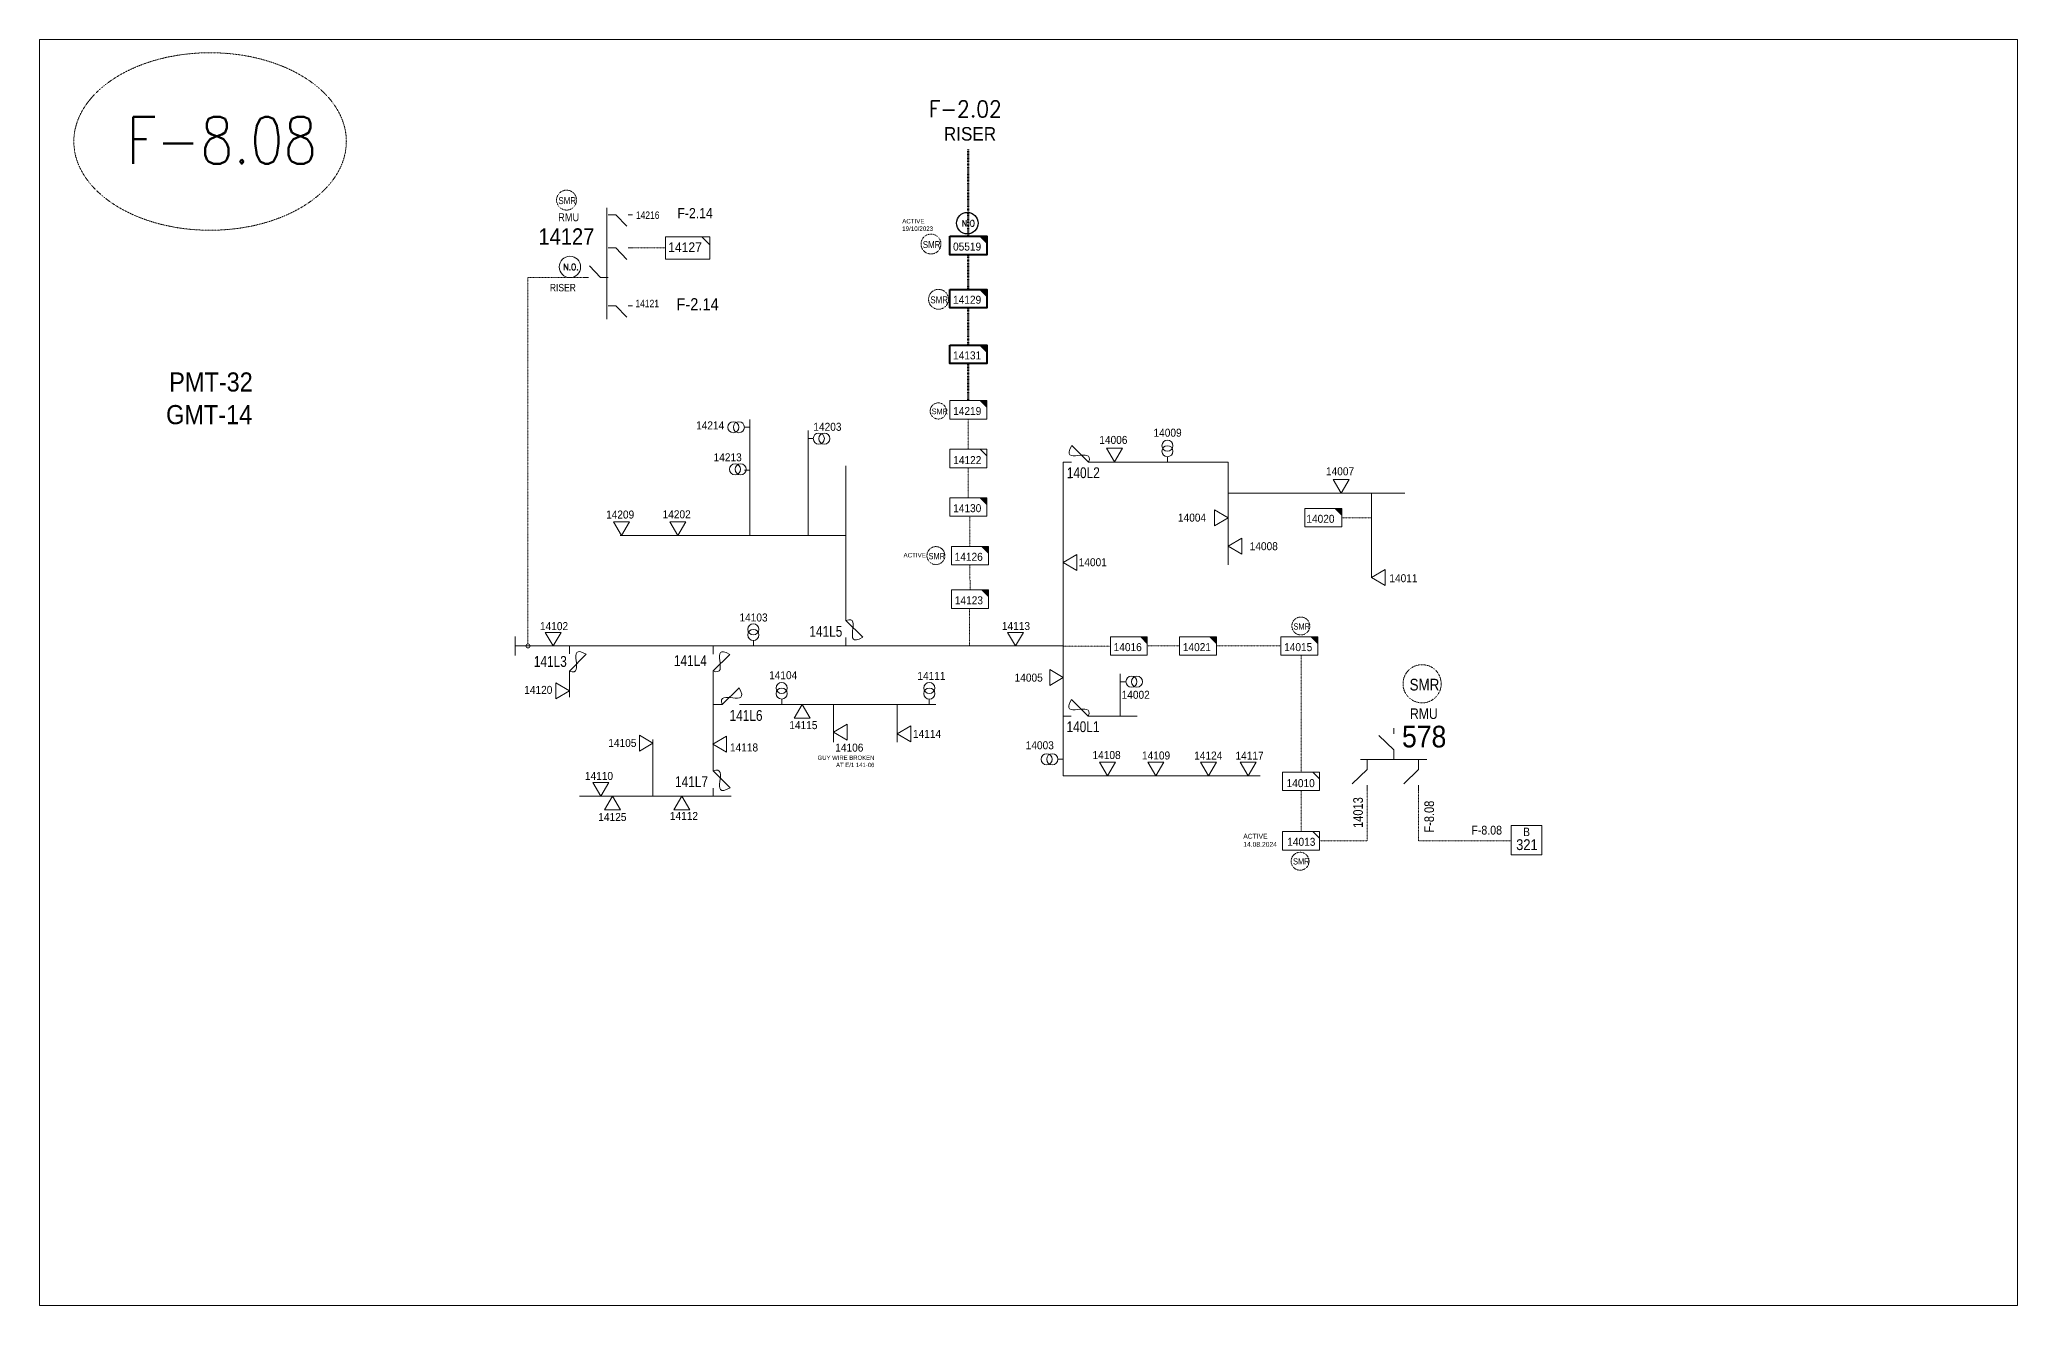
# Model space of a CAD drawing. Header units: metres. Extents: x 65984 to 144644, y -19036 to 23726.
# Drawn here: x 96188 to 97102, y 9989 to 10574 of the extents above; entities that cross this region are included whole.
import ezdxf
from ezdxf.enums import TextEntityAlignment as Align

# ---------------------------------------------------------------- set-up
doc = ezdxf.new("R2010")
doc.units = ezdxf.units.M
doc.header["$MEASUREMENT"] = 0
doc.linetypes.add('DGN Style 2', pattern=[0.023128, 0, -0.023128])
doc.linetypes.add('DGN Style 3', pattern=[0.013877, 0, -0.013877])
doc.layers.get('0').update_dxf_attribs({"color": 95, "lineweight": 40})
for name, color, linetype, lineweight in [('d_eos', 111, 'Continuous', 40), ('d_eos no', 121, 'Continuous', 40), ('d_fco', 5, 'Continuous', 40), ('d_fco text', 95, 'Continuous', 40), ('d_oh branch', 94, 'Continuous', 40), ('d_switch', 95, 'Continuous', 40), ('d_tf', 1, 'Continuous', 40), ('d_tf no', 6, 'Continuous', 40), ('d_tf_200', 1, 'Continuous', 40), ('d_ug cable', 95, 'Continuous', 40), ('d_unit sub', 7, 'Continuous', 40), ('fedr no', 95, 'Continuous', 40), ('GRID STATION  04', 7, 'Continuous', 40), ('Level 37', 7, 'Continuous', 0), ('O H MAIN FEEDER', 4, 'Continuous', 100), ('SW N O', 114, 'Continuous', 30)]:
    doc.layers.add(name, color=color, linetype=linetype, lineweight=lineweight)
doc.styles.add('NASKHF', font='naskhf.shx', dxfattribs={"height": 8})
doc.styles.add('Style-Arial', font='arial.ttf')
doc.styles.add('Style-ENGINEERING', font='ENGINEERING.shx')
doc.styles.add('Style-msdefault', font='msdefault.shx')
doc.styles.add('Style-STANDARD', font='STANDARD.shx')

# ---------------------------------------------------------------- blocks, each defined once
blk = doc.blocks.new('TF_8')
at = {"color": 0, "linetype": 'ByBlock', "lineweight": -2}
blk.add_line((6.3, 4.95), (9.9, 1.35), dxfattribs=at)
blk.add_3dface([(-10.1, 4.95), (9.9, 4.95), (9.9, -5.05), (-10.1, -5.05)], dxfattribs=at)
blk = doc.blocks.new('exist.us-1000kva')
at = {"color": 0, "linetype": 'ByBlock', "lineweight": -2, "flags": 128}
blk.add_lwpolyline([(40, 12.9), (32.8, 20), (40, 20)], close=True, dxfattribs=at)
at = {"color": 0, "linetype": 'ByBlock', "lineweight": -2, "extrusion": (0, 0, -1)}
blk.add_solid([(-40, 12.9), (-32.8, 20), (-40, 20)], dxfattribs=at)
at = {"color": 0, "linetype": 'ByBlock', "lineweight": -2, "xscale": 2, "yscale": 2}
blk.add_blockref('TF_8', (20.2, 10.1), dxfattribs=at)
blk = doc.blocks.new('TFU_140')
at = {"layer": 'd_tf_200', "color": 251, "linetype": 'Continuous', "lineweight": 13}
blk.add_line((0, 10), (0, 0), dxfattribs=at)
for centre in [(0, 30), (0, 20)]:
    blk.add_circle(centre, 10, dxfattribs=at)
blk = doc.blocks.new('FUSE01')
at = {"color": 0, "linetype": 'ByBlock', "lineweight": -2}
blk.add_line((0, -17.15), (0, -22.55), dxfattribs=at)
at = {"color": 0, "linetype": 'ByBlock', "lineweight": -2, "flags": 128}
blk.add_lwpolyline([(0, 0.05), (0, -5.75), (-11.2, -16.95)], dxfattribs=at)
at = {"color": 0, "linetype": 'ByBlock', "lineweight": -2}
blk.add_open_spline([(-11.2, -16.95), (3.4, -25.35), (-11.6, -1.35), (0, -5.75)], degree=3, dxfattribs=at)
blk = doc.blocks.new('TFU_141')
at = {"layer": 'd_tf_200', "color": 251, "linetype": 'Continuous', "lineweight": 13}
blk.add_line((-1.4, 13.1), (-1.4, 3.1), dxfattribs=at)
for centre in [(0, 30), (0, 20)]:
    blk.add_circle(centre, 10, dxfattribs=at)
blk = doc.blocks.new('*U893')
at = {"layer": 'SW N O', "color": 3, "lineweight": 13}
blk.add_circle((0, 0), 16.8, dxfattribs=at)
at = {"layer": 'SW N O', "color": 3, "lineweight": 13, "style": 'Style-STANDARD'}
blk.add_text('N.O.', height=9.6, dxfattribs=at).set_placement((1.7, -0.2), align=Align.MIDDLE_CENTER)
blk = doc.blocks.new('*U1426')
at = {"layer": 'SW N O', "color": 3}
blk.add_circle((0, 0), 16.8, dxfattribs=at)
at = {"layer": 'SW N O', "color": 3, "style": 'Style-STANDARD'}
blk.add_text('N.O', height=9.6, dxfattribs=at).set_placement((1.7, -0.2), align=Align.MIDDLE_CENTER)
blk = doc.blocks.new('TRA1_1212')
at = {"layer": 'd_tf', "color": 251, "linetype": 'Continuous', "lineweight": 13, "ltscale": 0.000215867, "extrusion": (0, 0, -1), "flags": 128}
blk.add_lwpolyline([(-10.1, -17), (-0.1, 0), (9.9, -17)], close=True, dxfattribs=at)
blk = doc.blocks.new('TRA1_1211')
at = {"layer": 'd_tf', "color": 251, "linetype": 'Continuous', "lineweight": 13, "ltscale": 0.000215867, "xscale": 1.000046566207833, "yscale": 1.000046566207833, "zscale": 1.000046566207833, "rotation": 180}
blk.add_blockref('TRA1_1212', (0, 0), dxfattribs=at)
blk = doc.blocks.new('TRA1_1214')
at = {"layer": 'd_tf', "color": 251, "linetype": 'Continuous', "lineweight": 13, "ltscale": 0.000215867, "extrusion": (0, 0, -1), "flags": 128}
blk.add_lwpolyline([(-10.1, -17), (-0.1, 0), (9.9, -17)], close=True, dxfattribs=at)
blk = doc.blocks.new('TRA1_1213')
at = {"layer": 'd_tf', "color": 251, "linetype": 'Continuous', "lineweight": 13, "ltscale": 0.000215867, "xscale": 1.000046566207834, "yscale": 1.000046566207834, "zscale": 1.000046566207834, "rotation": 180}
blk.add_blockref('TRA1_1214', (0, 0), dxfattribs=at)
blk = doc.blocks.new('TRA1_1216')
at = {"layer": 'd_tf', "color": 251, "linetype": 'Continuous', "lineweight": 13, "ltscale": 0.000215867, "flags": 128}
blk.add_lwpolyline([(10.1, -17), (0.1, 0), (-9.9, -17)], close=True, dxfattribs=at)
blk = doc.blocks.new('TRA1_1215')
at = {"layer": 'd_tf', "color": 251, "linetype": 'Continuous', "lineweight": 13, "ltscale": 0.000215867, "xscale": 1.000046566207833, "yscale": 1.000046566207833, "zscale": 1.000046566207833, "rotation": 180}
blk.add_blockref('TRA1_1216', (0, 0), dxfattribs=at)
blk = doc.blocks.new('TRA1_1210')
at = {"layer": 'd_tf', "color": 251, "linetype": 'Continuous', "lineweight": 13, "ltscale": 0.000215867, "extrusion": (0, 0, -1), "flags": 128}
blk.add_lwpolyline([(-10.1, -17), (-0.1, 0), (9.9, -17)], close=True, dxfattribs=at)
blk = doc.blocks.new('TRA1_1209')
at = {"layer": 'd_tf', "color": 251, "linetype": 'Continuous', "lineweight": 13, "ltscale": 0.000215867, "xscale": 1.000046566207833, "yscale": 1.000046566207833, "zscale": 1.000046566207833, "rotation": 180}
blk.add_blockref('TRA1_1210', (0, 0), dxfattribs=at)

msp = doc.modelspace()

# ---------------------------------------------------------------- linework, layer by layer
at = {"layer": 'd_eos', "color": 2, "linetype": 'Continuous', "lineweight": 13, "ltscale": 0.460401}
msp.add_line((96449.98, 10496.51), (96449.98, 10445.02), dxfattribs=at)
at = {"layer": 'd_eos', "color": 2, "linetype": 'Continuous', "lineweight": 13, "ltscale": 0.534681}
for p, q in [((96450.55, 10493.24), (96454.07, 10493.24)), ((96454.07, 10493.24), (96459.21, 10487.94)), ((96459.7, 10493.24), (96461.84, 10493.24)), ((96450.55, 10477.94), (96454.07, 10477.94)), ((96454.07, 10477.94), (96459.21, 10472.64)), ((96459.7, 10477.94), (96461.84, 10477.94)), ((96446.98, 10464.3), (96441.84, 10469.6)), ((96441.35, 10464.3), (96439.21, 10464.3)), ((96450.49, 10464.3), (96446.98, 10464.3)), ((96450.55, 10451.25), (96454.07, 10451.25)), ((96454.07, 10451.25), (96459.21, 10445.95)), ((96459.7, 10451.25), (96461.84, 10451.25))]:
    msp.add_line(p, q, dxfattribs=at)
at = {"layer": 'd_eos', "color": 2, "linetype": 'Continuous', "lineweight": 13, "ltscale": 0.625574}
for p, q in [((96813.83, 10253.24), (96813.83, 10256)), ((96813.83, 10245.94), (96806.97, 10252.6)), ((96813.83, 10241.38), (96813.83, 10245.94)), ((96801.53, 10236.83), (96794.67, 10230.17)), ((96798.53, 10241.38), (96829.13, 10241.38)), ((96801.53, 10241.38), (96801.53, 10236.83)), ((96825.33, 10236.83), (96818.47, 10230.17)), ((96825.34, 10241.38), (96825.34, 10236.83))]:
    msp.add_line(p, q, dxfattribs=at)
at = {"layer": 'd_eos', "color": 7, "linetype": 'Continuous', "lineweight": 13, "ltscale": 0.625574}
for p, q in [((96801.53, 10229.53), (96801.53, 10226.76)), ((96825.34, 10229.53), (96825.34, 10226.76))]:
    msp.add_line(p, q, dxfattribs=at)
at = {"layer": 'd_oh branch', "color": 251, "linetype": 'Continuous', "lineweight": 13}
for p, q in [((96516.1, 10345.16), (96516.1, 10398.61)), ((96542.96, 10345.23), (96542.96, 10393.49)), ((96560.48, 10377.21), (96560.48, 10309.62)), ((96661.01, 10378.85), (96661.01, 10233.97)), ((96675.63, 10378.85), (96737.23, 10378.85)), ((96737.23, 10331.51), (96737.23, 10378.85)), ((96818.89, 10364.58), (96737.23, 10364.58)), ((96803.52, 10364.58), (96803.52, 10325.64)), ((96456.09, 10344.97), (96560.48, 10344.97)), ((96407.5, 10298.38), (96407.5, 10289.52)), ((96661.01, 10293.93), (96407.71, 10293.93)), ((96432.6, 10279.67), (96432.6, 10270.27)), ((96499.06, 10280.49), (96499.06, 10240.18)), ((96687.34, 10261.48), (96687.34, 10281.13)), ((96602.03, 10266.81), (96512.75, 10266.81)), ((96554.75, 10266.81), (96554.75, 10249.45)), ((96584.24, 10266.81), (96584.24, 10249.45)), ((96674.94, 10261.43), (96695.18, 10261.43)), ((96471.25, 10250.67), (96471.25, 10224.7)), ((96661.01, 10233.97), (96752, 10233.97)), ((96437.2, 10224.46), (96507.4, 10224.46))]:
    msp.add_line(p, q, dxfattribs=at)
at = {"layer": 'd_ug cable', "color": 5, "linetype": 'DGN Style 3', "lineweight": 100}
msp.add_line((96617.07, 10483.37), (96617.07, 10523.61), dxfattribs=at)
at = {"layer": 'd_ug cable', "color": 2, "linetype": 'DGN Style 3', "lineweight": 13}
msp.add_line((96477.08, 10477.96), (96460.54, 10477.96), dxfattribs=at)
at = {"layer": 'd_ug cable', "color": 251, "linetype": 'DGN Style 3', "lineweight": 100}
msp.add_line((96617.07, 10458.79), (96617.07, 10474.83), dxfattribs=at)
at = {"layer": 'd_ug cable', "color": 251, "linetype": 'DGN Style 3', "lineweight": 13}
for p, q in [((96440.28, 10464.3), (96418.76, 10464.3)), ((96617.89, 10319.84), (96617.81, 10331.42)), ((96699.87, 10293.93), (96714.8, 10293.93)), ((96731.87, 10293.93), (96761.64, 10293.93)), ((96770.94, 10208.11), (96770.94, 10227.08))]:
    msp.add_line(p, q, dxfattribs=at)
at = {"layer": 'd_ug cable', "color": 251, "linetype": 'DGN Style 3', "lineweight": 13, "flags": 128}
for points in [[(96418.76, 10464.3), (96413.42, 10464.3), (96413.42, 10294.85)], [(96617.07, 10384.9), (96617.07, 10398.81)], [(96617.07, 10362.44), (96617.07, 10376.35)], [(96617.81, 10339.97), (96617.81, 10353.89)], [(96803.52, 10353.23), (96789.78, 10353.23)], [(96617.65, 10293.93), (96617.65, 10311.33)], [(96682.8, 10293.91), (96661.01, 10293.91)]]:
    msp.add_lwpolyline(points, dxfattribs=at)
at = {"layer": 'd_ug cable', "color": 251, "linetype": 'DGN Style 3', "lineweight": 100, "flags": 128}
for points in [[(96617.07, 10433.07), (96617.07, 10450.25)], [(96617.07, 10407.35), (96617.07, 10424.53)]]:
    msp.add_lwpolyline(points, dxfattribs=at)
at = {"layer": 'd_ug cable', "color": 251, "linetype": 'DGN Style 2', "lineweight": 13, "flags": 128}
for points in [[(96770.94, 10235.61), (96770.94, 10289.66)], [(96779.48, 10203.84), (96801.53, 10203.84), (96801.53, 10226.76)], [(96825.34, 10226.76), (96825.34, 10203.84), (96868.17, 10203.84)]]:
    msp.add_lwpolyline(points, dxfattribs=at)
at = {"layer": 'd_ug cable', "color": 2, "linetype": 'DGN Style 3', "lineweight": 13}
for centre, radius in [((96431.27, 10500.06), 4.61), ((96599.81, 10479.75), 4.61), ((96603.3, 10454.2), 4.61), ((96603.18, 10402.59), 3.74), ((96602.1, 10335.72), 4.15), ((96770.86, 10303.16), 4.15), ((96826.94, 10276.46), 8.83), ((96770.52, 10194.4), 4.15)]:
    msp.add_circle(centre, radius, dxfattribs=at)
at = {"layer": 'd_ug cable', "color": 251, "linetype": 'Continuous', "lineweight": 13}
msp.add_circle((96413.42, 10293.93), 0.925, dxfattribs=at)
at = {"layer": 'fedr no', "color": 82, "linetype": 'DGN Style 3', "lineweight": 13, "true_color": 0x1dc70e}
msp.add_ellipse((96266.42, 10527.16), major_axis=(63.01, 0), ratio=0.651175, dxfattribs=at)
at = {"layer": 'GRID STATION  04', "color": 218, "linetype": 'Continuous', "lineweight": 13, "ltscale": 0.437972, "flags": 128}
msp.add_lwpolyline([(96868.17, 10197.3), (96868.17, 10210.86), (96882.3, 10210.86), (96882.3, 10197.3)], close=True, dxfattribs=at)
at = {"layer": 'O H MAIN FEEDER', "color": 140, "lineweight": 13, "ltscale": 0.498271, "flags": 128}
msp.add_lwpolyline([(96187.55, 10574.28), (97102.27, 10574.28), (97102.27, 9989.06), (96187.55, 9989.06)], close=True, dxfattribs=at)

# ---------------------------------------------------------------- block references
at = {"layer": 'd_fco', "color": 7, "linetype": 'Continuous', "lineweight": 13, "zscale": 0.1205302691593963}
for p, xscale, yscale, rotation in [((96676.7, 10378.85), 0.6956503591949783, 0.6956503591949783, 269.9999150855069), ((96560.48, 10309.72), 0.6956503591949783, -0.6956503591949784, 180.0000849144931), ((96499.1, 10278.43), 0.6864630496950678, 0.6864630496950678, 179.9999150855069), ((96499.27, 10266.81), 0.6956503591949785, -0.6956503591949786, 270.0675985514158), ((96499.06, 10240.14), 0.6956503591949784, -0.6956503591949785, 180.0675985514292)]:
    msp.add_blockref('FUSE01', p, dxfattribs=dict(at, xscale=xscale, yscale=yscale, rotation=rotation))
at = {"layer": 'd_fco', "color": 251, "linetype": 'Continuous', "lineweight": 13, "xscale": 0.6956503591949783, "yscale": 0.6956503591949783, "zscale": 0.1205302691593963}
for p, rotation in [((96432.6, 10278.3), 179.9999150855069), ((96676.55, 10261.43), 269.9999150855069)]:
    msp.add_blockref('FUSE01', p, dxfattribs=dict(at, rotation=rotation))
at = {"layer": 'd_tf', "color": 251, "linetype": 'Continuous', "lineweight": 13, "ltscale": 0.000215867}
for name, p, xscale, yscale, zscale, rotation in [('TRA1_1211', (96684.77, 10379.1), 0.37, 0.37, 0.37, 359.9999999999999), ('TRA1_1211', (96789.54, 10364.58), 0.37, 0.37, 0.37, 359.9999999999999), ('TRA1_1215', (96737.2, 10353.24), 0.3699999999999999, 0.3699999999999999, 0.3699999999999999, 90.00000065242558), ('TRA1_1211', (96456.71, 10344.97), 0.37, 0.37, 0.37, 359.9999999999999), ('TRA1_1211', (96482.72, 10344.97), 0.37, 0.37, 0.37, 359.9999999999999), ('TRA1_1211', (96803.52, 10325.61), 0.37, 0.37, 0.37, 269.9999999999686), ('TRA1_1211', (96425.18, 10293.93), 0.37, 0.37, 0.37, 359.9999999999999), ('TRA1_1211', (96638.95, 10293.93), 0.37, 0.37, 0.37, 359.9999999999999), ('TRA1_1211', (96661.01, 10279.38), 0.37, 0.37, 0.37, 90.00000000000001), ('TRA1_1211', (96432.6, 10273.24), 0.37, 0.37, 0.37, 90.00000000000001), ('TRA1_1211', (96471.25, 10249.04), 0.37, 0.37, 0.37, 90.00000000000001), ('TRA1_1211', (96681.46, 10233.97), 0.37, 0.37, 0.37, 359.9999999999999), ('TRA1_1211', (96703.86, 10233.97), 0.37, 0.37, 0.37, 359.9999999999999), ('TRA1_1211', (96728.15, 10233.97), 0.37, 0.37, 0.37, 359.9999999999999), ('TRA1_1211', (96746.54, 10233.97), 0.37, 0.37, 0.37, 359.9999999999999), ('TRA1_1211', (96447.2, 10224.46), 0.37, 0.37, 0.37, 359.9999999999999)]:
    msp.add_blockref(name, p, dxfattribs=dict(at, xscale=xscale, yscale=yscale, zscale=zscale, rotation=rotation))
at = {"layer": 'd_tf', "color": 251, "linetype": 'Continuous', "lineweight": 13, "ltscale": 0.000215867, "extrusion": (0, 0, -1)}
for name, p, xscale, yscale, zscale, rotation in [('TRA1_1211', (-96737.26, 10340.05), 0.37, 0.37, 0.37, 90.00000065179691), ('TRA1_1213', (-96661.01, 10332.62), 0.3699999999999999, 0.3699999999999999, 0.3699999999999999, 90.00019023536763), ('TRA1_1211', (-96540.3, 10266.81), 0.37, 0.37, 0.37, 180), ('TRA1_1211', (-96554.75, 10254.08), 0.3699999999999999, 0.3699999999999999, 0.3699999999999999, 90.00019023536763), ('TRA1_1211', (-96584.24, 10253.31), 0.3699999999999999, 0.3699999999999999, 0.3699999999999999, 90.00019023536763), ('TRA1_1209', (-96498.91, 10248.57), 0.3699999999999999, 0.3699999999999999, 0.3699999999999999, 90.00018838036652), ('TRA1_1211', (-96452.62, 10224.45), 0.37, 0.37, 0.37, 180), ('TRA1_1211', (-96484.59, 10224.46), 0.37, 0.37, 0.37, 180)]:
    msp.add_blockref(name, p, dxfattribs=dict(at, xscale=xscale, yscale=yscale, zscale=zscale, rotation=rotation))
at = {"layer": 'd_tf_200', "color": 251, "linetype": 'Continuous', "lineweight": 13}
for name, p, xscale, yscale, zscale, rotation in [('TFU_140', (96516.1, 10395.06), 0.256057359993943, 0.256057359993943, 0.256057359993943, 89.99999999999987), ('TFU_141', (96516.89, 10375.61), 0.2560573599939432, 0.2560573599939432, 0.2560573599939432, 89.9999999999998), ('TFU_140', (96530.77, 10266.82), 0.2560573599939433, 0.2560573599939433, 0.2560573599939433, 359.9999999999999), ('TFU_140', (96599.04, 10266.81), 0.2560573599939433, 0.2560573599939433, 0.2560573599939433, 359.9999999999999), ('TFU_140', (96687.4, 10277.42), 0.2560573599939431, 0.2560573599939431, 0.2560573599939431, 269.9999999999998)]:
    msp.add_blockref(name, p, dxfattribs=dict(at, xscale=xscale, yscale=yscale, zscale=zscale, rotation=rotation))
at = {"layer": 'd_tf_200', "color": 251, "linetype": 'Continuous', "lineweight": 13, "extrusion": (0, 0, -1)}
for p, xscale, yscale, zscale, rotation in [((-96542.82, 10389.82), 0.256057359993943, 0.256057359993943, 0.256057359993943, 90.00019155983973), ((-96709.18, 10378.85), 0.2560573599939431, 0.2560573599939431, 0.2560573599939431, 359.9999999999999), ((-96517.69, 10293.93), 0.2560573599939425, 0.2560573599939425, 0.2560573599939425, 359.9999999999999), ((-96661.01, 10241.57), 0.2560573599939431, 0.2560573599939431, 0.2560573599939431, 270.0001852220005)]:
    msp.add_blockref('TFU_140', p, dxfattribs=dict(at, xscale=xscale, yscale=yscale, zscale=zscale, rotation=rotation))
at = {"layer": 'd_unit sub', "color": 2, "linetype": 'Continuous', "lineweight": 13, "rotation": 359.9999999999999}
for name, p, xscale, yscale, zscale in [('TF_8', (96487.4, 10477.95), 1.022437038455814, 1.022437038455814, 0.5112185192279068), ('exist.us-1000kva', (96608.53, 10398.81), 0.4267622666565712, 0.4267622666565712, 0.4267622666565712), ('exist.us-1000kva', (96609.28, 10331.42), 0.4267622666565712, 0.4267622666565712, 0.4267622666565712), ('exist.us-1000kva', (96761.64, 10289.66), 0.4267622666565712, 0.4267622666565712, 0.4267622666565712), ('TF_8', (96771.03, 10203.89), 0.8535245333131425, 0.8535245333131425, 0.4267622666565712)]:
    msp.add_blockref(name, p, dxfattribs=dict(at, xscale=xscale, yscale=yscale, zscale=zscale))
at = {"layer": 'd_unit sub', "color": 2, "linetype": 'Continuous', "lineweight": 40, "xscale": 0.4267622666565712, "yscale": 0.4267622666565712, "zscale": 0.4267622666565712, "rotation": 359.9999999999999}
for p in [(96608.53, 10474.83), (96608.53, 10450.25)]:
    msp.add_blockref('exist.us-1000kva', p, dxfattribs=at)
at = {"layer": 'd_unit sub', "color": 251, "linetype": 'Continuous', "lineweight": 40, "xscale": 0.4267622666565712, "yscale": 0.4267622666565712, "zscale": 0.4267622666565712, "rotation": 359.9999999999999}
msp.add_blockref('exist.us-1000kva', (96608.53, 10424.53), dxfattribs=at)
at = {"layer": 'd_unit sub', "color": 251, "linetype": 'Continuous', "lineweight": 13, "zscale": 0.4267622666565712, "rotation": 359.9999999999999}
for name, p, xscale, yscale in [('TF_8', (96617.15, 10380.66), 0.8535245333131425, 0.8535245333131425), ('exist.us-1000kva', (96608.53, 10353.89), 0.4267622666565712, 0.4267622666565712), ('exist.us-1000kva', (96772.71, 10348.99), 0.4267622666565712, 0.4267622666565712), ('exist.us-1000kva', (96609.35, 10311.3), 0.4267622666565712, 0.4267622666565712), ('exist.us-1000kva', (96682.8, 10289.66), 0.4267622666565712, 0.4267622666565712), ('exist.us-1000kva', (96714.8, 10289.66), 0.4267622666565712, 0.4267622666565712), ('TF_8', (96771.03, 10231.39), 0.8535245333131425, 0.8535245333131425)]:
    msp.add_blockref(name, p, dxfattribs=dict(at, xscale=xscale, yscale=yscale))
at = {"layer": 'SW N O', "color": 3, "xscale": 0.2950694635422144, "yscale": 0.2950694635422144, "zscale": 0.2950694635422144}
msp.add_blockref('*U1426', (96616.62, 10489.4), dxfattribs=at)
at = {"layer": 'SW N O', "color": 3, "lineweight": 13, "xscale": 0.2950694635422144, "yscale": 0.2950694635422144, "zscale": 0.2950694635422144}
msp.add_blockref('*U893', (96432.84, 10469.18), dxfattribs=at)

# ---------------------------------------------------------------- texts
at = {"layer": 'd_eos no', "color": 2, "linetype": 'Continuous', "lineweight": 13, "style": 'Style-Arial', "width": 0.88}
for s, height, p in [('14127', 7.564, (96418.27, 10487.01)), ('578', 10, (96817.64, 10257.04))]:
    msp.add_text(s, height=height, dxfattribs=at).set_placement(p, align=Align.TOP_LEFT)
at = {"layer": 'd_eos no', "color": 7, "linetype": 'Continuous', "lineweight": 13, "style": 'Style-Arial', "width": 0.88}
for s, p in [('PMT-32', (96247.5, 10420.4)), ('GMT-14', (96246.07, 10405.31))]:
    msp.add_text(s, height=8.843, dxfattribs=at).set_placement(p, align=Align.TOP_LEFT)
at = {"layer": 'd_fco text', "color": 7, "linetype": 'Continuous', "lineweight": 13, "style": 'Style-msdefault', "width": 0.82}
for s, p in [('140L2', (96662.64, 10376.51)), ('141L5', (96543.56, 10303.17)), ('141L4', (96480.9, 10289.66))]:
    msp.add_text(s, height=5, rotation=0.03376, dxfattribs=at).set_placement(p, align=Align.TOP_LEFT)
at = {"layer": 'd_fco text', "color": 251, "linetype": 'Continuous', "lineweight": 13, "style": 'Style-msdefault', "width": 0.82}
for s, p in [('141L3', (96416.14, 10289.27)), ('140L1', (96662.49, 10259.09))]:
    msp.add_text(s, height=5, rotation=0.03376, dxfattribs=at).set_placement(p, align=Align.TOP_LEFT)
at = {"layer": 'd_fco text', "color": 7, "linetype": 'Continuous', "lineweight": 13, "style": 'Style-msdefault', "width": 0.82}
for s, p in [('141L6', (96506.65, 10259.3)), ('141L7', (96481.46, 10228.71))]:
    msp.add_text(s, height=5, rotation=0.03376, dxfattribs=at).set_placement(p)
at = {"layer": 'd_switch', "color": 1, "linetype": 'Continuous', "lineweight": 30, "style": 'Style-ENGINEERING', "width": 0.857143}
for p in [(96427.49, 10501.42), (96596.03, 10481.1), (96599.52, 10455.56)]:
    msp.add_text('SMR', height=3.211, rotation=0.00263, dxfattribs=at).set_placement(p, align=Align.TOP_LEFT)
at = {"layer": 'd_switch', "color": 7, "linetype": 'Continuous', "lineweight": 13, "style": 'Style-ENGINEERING', "width": 0.857143}
for s, p in [('14216', (96463.33, 10494.81)), ('RISER', (96423.56, 10461.31)), ('14121', (96463.11, 10453.98))]:
    msp.add_text(s, height=3.43, dxfattribs=at).set_placement(p, align=Align.TOP_LEFT)
at = {"layer": 'd_switch', "color": 55, "linetype": 'Continuous', "lineweight": 13, "style": 'Style-msdefault', "width": 0.9}
for height, p in [(4.688, (96498.88, 10496.39)), (5.61, (96501.63, 10454.71))]:
    msp.add_text('F-2.14', height=height, dxfattribs=at).set_placement(p, align=Align.TOP_RIGHT)
at = {"layer": 'd_switch', "color": 1, "linetype": 'Continuous', "lineweight": 30, "ltscale": 0.81, "style": 'Style-ENGINEERING', "width": 0.857143}
msp.add_text('SMR', height=2.601, rotation=0.00263, dxfattribs=at).set_placement((96600.12, 10403.69), align=Align.TOP_LEFT)
at = {"layer": 'd_switch', "color": 1, "linetype": 'Continuous', "lineweight": 30, "ltscale": 0.9, "style": 'Style-ENGINEERING', "width": 0.857143}
for p in [(96598.7, 10336.94), (96767.46, 10304.38), (96767.27, 10195.81)]:
    msp.add_text('SMR', height=2.89, rotation=0.00263, dxfattribs=at).set_placement(p, align=Align.TOP_LEFT)
at = {"layer": 'd_switch', "color": 1, "linetype": 'Continuous', "lineweight": 30, "ltscale": 1.391376, "style": 'Style-ENGINEERING', "width": 0.857143}
msp.add_text('SMR', height=5.401, rotation=0.00263, dxfattribs=at).set_placement((96821.17, 10278.75), align=Align.TOP_LEFT)
at = {"layer": 'd_switch', "color": 7, "linetype": 'Continuous', "lineweight": 13, "style": 'Style-ENGINEERING', "width": 0.857143}
for s, p in [('14013', (96795.09, 10209.82)), ('F-8.08', (96828, 10207.66))]:
    msp.add_text(s, height=4.453, rotation=90, dxfattribs=at).set_placement(p, align=Align.TOP_LEFT)
at = {"layer": 'd_switch', "color": 2, "linetype": 'Continuous', "lineweight": 13, "style": 'Style-msdefault', "width": 0.9}
msp.add_text('F-8.08', height=4.085, dxfattribs=at).set_placement((96863.91, 10210.83), align=Align.TOP_RIGHT)
at = {"layer": 'd_switch', "color": 2, "linetype": 'Continuous', "lineweight": 13, "insert": (96573.63, 10243.26), "char_height": 1.9996, "attachment_point": 3, "style": 'NASKHF'}
msp.add_mtext('\\Fmsdefault;\\H1x;\\W0.9;GUY WIRE BROKEN \\PAT E/1 141-06', dxfattribs=at)
msp.add_mtext('\\Fmsdefault;\\H1x;\\W0.9;GUY WIRE BROKEN \\PAT E/1 141-06', dxfattribs=at)
at = {"layer": 'd_tf no', "color": 7, "linetype": 'Continuous', "lineweight": 40, "style": 'Style-msdefault', "width": 0.945946}
msp.add_text('RISER', height=6.255, dxfattribs=at).set_placement((96605.76, 10533.83), align=Align.TOP_LEFT)
at = {"layer": 'd_tf no', "color": 2, "linetype": 'Continuous', "lineweight": 13, "style": 'Style-msdefault', "width": 0.945946}
for s, height, p in [('14127', 4.432, (96478.27, 10480.5)), ('14219', 3.7, (96610.07, 10404.4)), ('14126', 3.7, (96610.76, 10337.01)), ('14015', 3.7, (96763.13, 10295.25)), ('14013', 3.7, (96764.58, 10205.25))]:
    msp.add_text(s, height=height, dxfattribs=at).set_placement(p, align=Align.TOP_LEFT)
at = {"layer": 'd_tf no', "color": 121, "linetype": 'Continuous', "lineweight": 40, "style": 'Style-msdefault', "width": 0.945946}
msp.add_text('05519', height=3.7, dxfattribs=at).set_placement((96610.02, 10480.42), align=Align.TOP_LEFT)
at = {"layer": 'd_tf no', "color": 2, "linetype": 'Continuous', "lineweight": 40, "style": 'Style-msdefault', "width": 0.945946}
msp.add_text('14129', height=3.7, dxfattribs=at).set_placement((96610.02, 10455.84), align=Align.TOP_LEFT)
at = {"layer": 'd_tf no', "color": 251, "linetype": 'Continuous', "lineweight": 40, "style": 'Style-msdefault', "width": 0.945946}
msp.add_text('14131', height=3.7, dxfattribs=at).set_placement((96610.02, 10430.12), align=Align.TOP_LEFT)
at = {"layer": 'd_tf no', "color": 251, "linetype": 'Continuous', "lineweight": 13, "style": 'Style-msdefault', "width": 0.945946}
for s, p in [('14214', (96491.17, 10397.77)), ('14203', (96545.41, 10397.11)), ('14009', (96702.73, 10394.38)), ('14213', (96499.27, 10383)), ('14006', (96677.66, 10391.04)), ('14122', (96610.1, 10381.71)), ('14007', (96782.49, 10376.54)), ('14209', (96449.55, 10356.54)), ('14202', (96475.68, 10356.65)), ('14130', (96610.07, 10359.48)), ('14004', (96714.03, 10355.13)), ('14020', (96773.42, 10354.58)), ('14001', (96668.13, 10334.5)), ('14011', (96811.81, 10327.11)), ('14103', (96511.24, 10308.95)), ('14123', (96610.84, 10316.89)), ('14102', (96418.98, 10304.96)), ('14113', (96632.6, 10305.01)), ('14016', (96684.29, 10295.25)), ('14021', (96716.29, 10295.25)), ('14104', (96524.95, 10282.27)), ('14111', (96593.52, 10281.95)), ('14120', (96411.7, 10275.48)), ('14005', (96638.49, 10281.15)), ('14002', (96687.98, 10273.22)), ('14115', (96534.29, 10259.2)), ('14114', (96591.49, 10255.16)), ('14105', (96450.58, 10250.95)), ('14118', (96506.85, 10248.86)), ('14106', (96555.54, 10248.78)), ('14003', (96643.62, 10249.88)), ('14108', (96674.52, 10245.36)), ('14109', (96697.41, 10245.16)), ('14124', (96721.53, 10245.12)), ('14117', (96740.64, 10245.07)), ('14110', (96439.76, 10235.69)), ('14010', (96764.28, 10232.38)), ('14125', (96445.95, 10216.72)), ('14112', (96479.05, 10217.19))]:
    msp.add_text(s, height=3.7, dxfattribs=at).set_placement(p, align=Align.TOP_LEFT)
msp.add_text('14008', height=3.7, dxfattribs=at).set_placement((96760.23, 10341.91), align=Align.TOP_RIGHT)
at = {"layer": 'd_tf no', "color": 121, "linetype": 'Continuous', "lineweight": 40, "attachment_point": 1, "style": 'NASKHF'}
for s, insert, char_height in [('\\Fmsdefault;\\H1x;\\W0.945946;ACTIVE\\P19/10/2023', (96586.51, 10491.35), 2.076), ('\\Fmsdefault;\\H1x;\\W0.945946;ACTIVE\\P', (96587.12, 10336.94), 2.076), ('\\Fmsdefault;\\H1x;\\W0.945946;ACTIVE\\P14.08.2024', (96744.24, 10207.11), 2.2617)]:
    msp.add_mtext(s, dxfattribs=dict(at, insert=insert, char_height=char_height))
at = {"layer": 'fedr no', "color": 6, "linetype": 'Continuous', "lineweight": 13, "style": 'Style-STANDARD', "width": 0.909091}
msp.add_text('F-8.08', height=21.79, dxfattribs=at).set_placement((96271.81, 10527.73), align=Align.MIDDLE_CENTER)
at = {"layer": 'fedr no', "color": 55, "linetype": 'Continuous', "lineweight": 40, "insert": (96615.72, 10542.18), "char_height": 7.573, "attachment_point": 5, "style": 'Style-STANDARD'}
msp.add_mtext('F-2.02', dxfattribs=at)
at = {"layer": 'GRID STATION  04', "color": 218, "linetype": 'Continuous', "lineweight": 13, "style": 'Style-msdefault', "width": 0.888889}
msp.add_text('B', height=3.94, dxfattribs=at).set_placement((96873.72, 10206.01))
at = {"layer": 'GRID STATION  04', "color": 7, "linetype": 'Continuous', "lineweight": 13, "style": 'Style-msdefault', "width": 0.888889}
msp.add_text('321', height=4.999, dxfattribs=at).set_placement((96870.46, 10199.58))
at = {"layer": 'Level 37', "color": 2, "linetype": 'Continuous', "lineweight": 13, "style": 'Style-msdefault', "width": 0.86}
msp.add_text('RMU', height=3.706, dxfattribs=at).set_placement((96427.4, 10493.99), align=Align.TOP_LEFT)
msp.add_text('RMU', height=4.9, rotation=0.00037, dxfattribs=at).set_placement((96834.18, 10265.08), align=Align.TOP_RIGHT)

doc.saveas('drawing.dxf')
